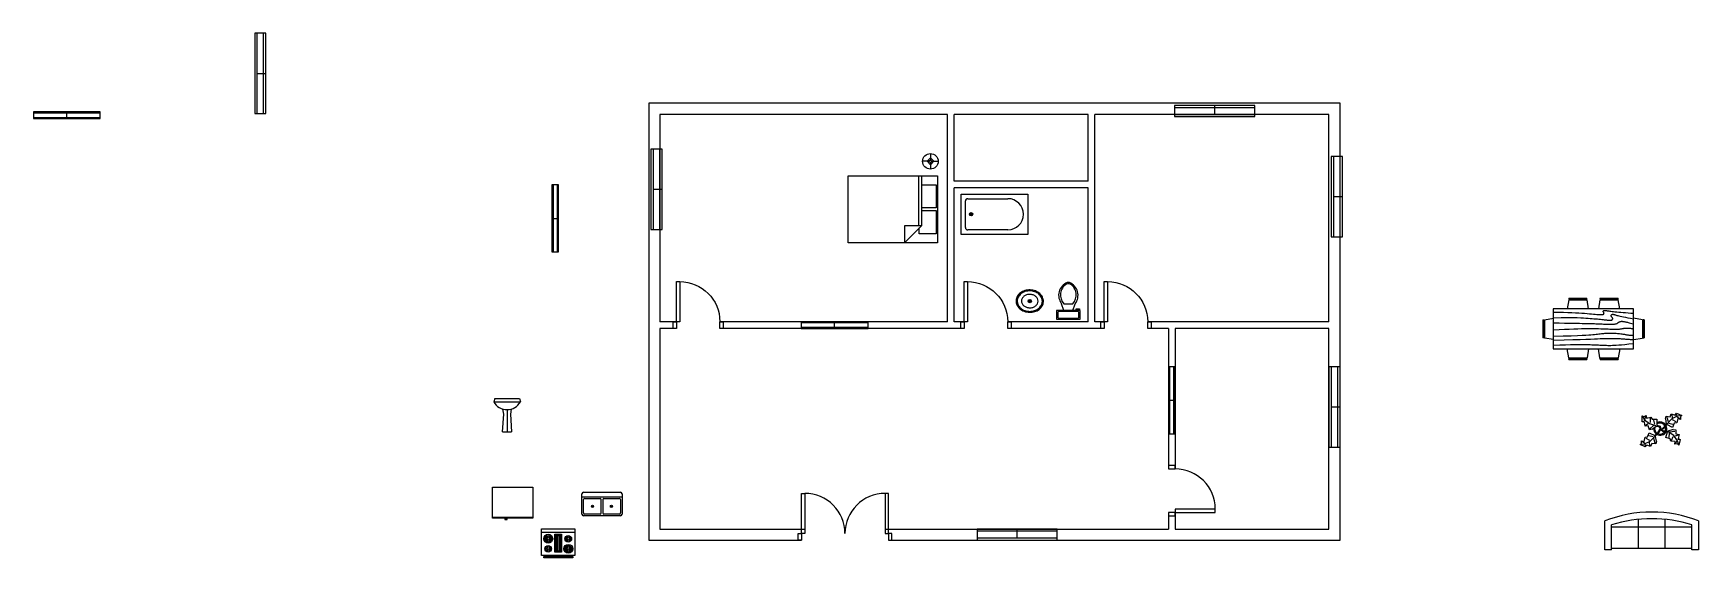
# Model space of a CAD drawing. Header units: inches. Extents: x -544 to 949, y -18 to 452.
import ezdxf

# ---------------------------------------------------------------- set-up
doc = ezdxf.new("R2010")
doc.units = ezdxf.units.IN
doc.header["$MEASUREMENT"] = 0
for name, color, linetype in [('Blocks', 4, 'Continuous'), ('Door', 252, 'Continuous'), ('Window', 1, 'Continuous')]:
    doc.layers.add(name, color=color, linetype=linetype)

# ---------------------------------------------------------------- blocks, each defined once
blk = doc.blocks.new('Door2')
at = {"layer": 'Door'}
for points in [[(-78, 6), (-81, 6), (-81, 42), (-78, 42)], [(-6, 6), (-3, 6), (-3, 42), (-6, 42)], [(-81, 0), (-84, 0), (-84, 6), (-81, 6)], [(-3, 0), (0, 0), (0, 6), (-3, 6)]]:
    blk.add_lwpolyline(points, close=True, dxfattribs=at)
for centre, start, end in [((-78, 6), 0, 90), ((-6, 6), 90, 180)]:
    blk.add_arc(centre, 36, start, end, dxfattribs=at)
blk = doc.blocks.new('Window')
at = {"layer": 'Window'}
for p, q in [((0, 5), (-60, 5)), ((-60, 5), (-60, -1)), ((0, 4), (-60, 4)), ((-60, 0), (0, 0)), ((-30, 0), (-30, 4)), ((0, -1), (0, 5)), ((-60, -1), (0, -1))]:
    blk.add_line(p, q, dxfattribs=at)
blk = doc.blocks.new('Window2')
at = {"layer": 'Window'}
for p, q in [((0, 10), (-72, 10)), ((-72, 10), (-72, 0)), ((0, 8), (-72, 8)), ((-72, 2), (0, 2)), ((-72, 0), (0, 0)), ((-36, 2), (-36, 10)), ((0, 0), (0, 10))]:
    blk.add_line(p, q, dxfattribs=at)
blk = doc.blocks.new('Door1')
at = {"layer": 'Door'}
for points in [[(-6, 6), (-3, 6), (-3, 42), (-6, 42)], [(-45, 0), (-42, 0), (-42, 6), (-45, 6)], [(-3, 0), (0, 0), (0, 6), (-3, 6)]]:
    blk.add_lwpolyline(points, close=True, dxfattribs=at)
blk.add_arc((-6, 6), 36, 90, 180, dxfattribs=at)
blk = doc.blocks.new('Bath Tub - 26 x 60 in.')
for p, q in [((8, -18), (10, -18)), ((9, -17), (9, -19))]:
    blk.add_line(p, q)
blk.add_lwpolyline([(0, -36), (0, 0), (60, 0), (60, -36)], close=True)
for points in [[(4, -30), (4, -6)], [(6, -4), (42, -4)], [(42, -32), (6, -32)]]:
    blk.add_lwpolyline(points)
for radius in [1.5, 1]:
    blk.add_circle((9, -18), radius)
for centre, radius, start, end in [((5.75, -5.75), 1.77, 81.8699, 188.1301), ((42, -18), 14, 270, 90), ((5.75, -30.25), 1.77, 171.8699, 278.1301)]:
    blk.add_arc(centre, radius, start, end)
blk = doc.blocks.new('Sink - Pedestal elevation')
for p, q in [((-11, 30), (-12, 27)), ((-11, 30), (11, 30)), ((11, 30), (12, 27)), ((-12, 27), (12, 27)), ((-4, 0), (-3, 16)), ((-3, 16), (-3.7523, 20.5139)), ((0, 20), (0, 0)), ((3.7527, 20.5157), (3, 16)), ((3, 16), (4, 0)), ((-4, 0), (4, 0))]:
    blk.add_line(p, q)
blk.add_arc((0, 33.7857), 13.7857, 209.4871, 330.5129)
blk = doc.blocks.new('Toilet - top')
for p, q in [((-10, -8.5), (-8, -8.5)), ((-10, -9.5), (-10, -8.5)), ((-7, -9.5), (-10, -9.5)), ((-8, -8.5), (-8, -8)), ((-7, -8), (-7, -9.5)), ((-4, -8), (-6, -14)), ((4, -14), (-4, -14)), ((4, -8), (6, -14)), ((9.5, -6), (9.5, -2))]:
    blk.add_line(p, q)
blk.add_lwpolyline([(10.5, -8), (10.5, 0), (-10.5, 0), (-10.5, -8)], close=True)
for points in [[(-9.5, -2), (-9.5, -6)], [(8.5, -1), (-8.5, -1)], [(-8.5, -7), (8.5, -7)]]:
    blk.add_lwpolyline(points)
for centre, radius, start, end in [((-8.6, -1.9), 0.884, 81.8699, 188.1301), ((-8.6, -6.1), 0.884, 171.8699, 278.1301), ((3.5, -21.6), 12.2, 141.4691, 247.9714), ((4.2, -21.8), 11.3, 136.3677, 238.9468), ((-3.5, -21.6), 12.2, 292.0284, 38.5307), ((-4.2, -21.8), 11.3, 301.053, 43.6321), ((8.6, -1.9), 0.884, 351.8699, 98.1301), ((8.6, -6.1), 0.884, 261.8699, 8.1301), ((0, -27.9), 4, 245.7318, 294.2682), ((0, -29), 4, 254.8605, 285.1395)]:
    blk.add_arc(centre, radius, start, end)
blk = doc.blocks.new('Sink - Oval top')
for p, q in [((-1, 0), (1, 0)), ((0, 1), (0, -1))]:
    blk.add_line(p, q)
at = {"linetype": 'Continuous'}
for points in [[(-12.2, 0.4, 0.117634), (-11.5, -3.4, 0.104469), (-8.9, -6.8, 0.090016), (-5.1, -9.1, 0.08192), (-0.3, -10, 0.08192), (4.5, -9.4, 0.090016), (8.4, -7.4, 0.104469), (11.2, -4.1, 0.117634), (12.2, -0.4, 0.117634), (11.5, 3.4, 0.104469), (8.9, 6.8, 0.090016), (5.1, 9.1, 0.08192), (0.3, 10, 0.08192), (-4.5, 9.4, 0.090016), (-8.4, 7.4, 0.104469), (-11.2, 4.1, 0.117634)], [(-11.3, 0.2, 0.118622), (-10.5, -3.3, 0.104678), (-8.1, -6.4, 0.089562), (-4.5, -8.4, 0.081185), (-0.1, -9.2, 0.081185), (4.3, -8.5, 0.089562), (7.9, -6.6, 0.104678), (10.4, -3.5, 0.118622), (11.3, -0.2, 0.118622), (10.5, 3.3, 0.104678), (8.1, 6.4, 0.089562), (4.5, 8.4, 0.081185), (0.1, 9.2, 0.081185), (-4.3, 8.5, 0.089562), (-7.9, 6.6, 0.104678), (-10.4, 3.5, 0.118622)], [(-7.4, 0.1, 0.118283), (-6.9, -2.2, 0.104607), (-5.3, -4.2, 0.089718), (-3, -5.5, 0.081436), (-0.1, -6, 0.081436), (2.8, -5.6, 0.089718), (5.2, -4.3, 0.104607), (6.9, -2.3, 0.118283), (7.4, -0.1, 0.118283), (6.9, 2.2, 0.104607), (5.3, 4.2, 0.089718), (3, 5.5, 0.081436), (0.1, 6, 0.081436), (-2.8, 5.6, 0.089718), (-5.2, 4.3, 0.104607), (-6.9, 2.3, 0.118283)]]:
    blk.add_lwpolyline(points, format="xyb", close=True, dxfattribs=at)
for radius in [1.5, 1]:
    blk.add_circle((0, 0), radius)
blk = doc.blocks.new('Dining Set - 36 x 72 in.')
at = {"linetype": 'Continuous'}
for p, q in [((36, 18), (-36, 18)), ((-36, 18), (-36, -18)), ((-22.2343, 26.00059), (-23.4847, 17.99762)), ((-22.2304, 26), (-5.7608, 26)), ((-22, 27.5), (-22.1562, 26.50042)), ((-5.8416, 26.5), (-22.1534, 26.5)), ((-22, 27.5), (-6, 27.5)), ((-5.8437, 26.49966), (-6, 27.5)), ((-4.5152, 17.99762), (-5.7655, 25.99926)), ((5.7657, 26.00059), (4.5153, 17.99762)), ((5.7696, 26), (22.2392, 26)), ((6, 27.5), (5.8438, 26.50042)), ((22.1584, 26.5), (5.8466, 26.5)), ((6, 27.5), (22, 27.5)), ((22.1563, 26.49966), (22, 27.5)), ((23.4848, 17.99762), (22.2345, 25.99926)), ((36, -18), (36, 18)), ((-45.5, 8), (-44.5004, 8.15617)), ((-45.5, 8), (-45.5, -8)), ((-44.5, -8.15843), (-44.5, 8.15338)), ((-44.0006, 8.23428), (-35.9976, 9.48474)), ((-44, 8.23041), (-44, -8.23915)), ((44.0006, 8.23428), (35.9976, 9.48474)), ((44, 8.23041), (44, -8.23915)), ((44.5, -8.15843), (44.5, 8.15338)), ((45.5, 8), (44.5005, 8.15617)), ((45.5, 8), (45.5, -8)), ((-44.4997, -8.15631), (-45.5, -8)), ((-35.9976, -9.48476), (-43.9993, -8.2345)), ((35.9976, -9.48476), (43.9993, -8.2345)), ((44.4997, -8.15631), (45.5, -8)), ((-36, -18), (36, -18)), ((-22.2343, -26.0006), (-23.4847, -17.99762)), ((-22.2304, -26), (-5.7608, -26)), ((-22, -27.5), (-22.1562, -26.50044)), ((-5.8416, -26.5), (-22.1534, -26.5)), ((-22, -27.5), (-6, -27.5)), ((-5.8437, -26.49967), (-6, -27.5)), ((-4.5152, -17.99762), (-5.7655, -25.99928)), ((5.7657, -26.0006), (4.5153, -17.99762)), ((5.7696, -26), (22.2392, -26)), ((6, -27.5), (5.8438, -26.50044)), ((22.1584, -26.5), (5.8466, -26.5)), ((6, -27.5), (22, -27.5)), ((22.1563, -26.49967), (22, -27.5)), ((23.4848, -17.99762), (22.2345, -25.99928))]:
    blk.add_line(p, q, dxfattribs=at)
for points in [[(-36, 15), (-31.1772, 14.97754), (-26.8079, 14.91406), (-22.8538, 14.81543), (-19.276, 14.6875), (-16.0362, 14.53613), (-13.0957, 14.36718), (-10.4159, 14.18652), (-7.9583, 14), (-5.6904, 13.81315), (-3.6035, 13.63021), (-1.6954, 13.45508), (0.0365, 13.29166), (1.5945, 13.14388), (2.9811, 13.01562), (4.1988, 12.9108), (5.25, 12.83333), (6.1393, 12.78613), (6.8802, 12.76823), (7.4883, 12.77767), (7.9792, 12.8125), (8.3685, 12.87077), (8.6719, 12.95052), (8.9049, 13.0498), (9.0833, 13.16666), (9.2205, 13.29899), (9.3216, 13.44401), (9.3895, 13.59879), (9.4271, 13.76041), (9.4373, 13.92594), (9.4232, 14.09245), (9.3875, 14.257), (9.3333, 14.41666), (9.2638, 14.56917), (9.1836, 14.71484), (9.0975, 14.85465), (9.0104, 14.98958), (8.9272, 15.1206), (8.8529, 15.2487), (8.7922, 15.37483), (8.75, 15.5), (8.7305, 15.62467), (8.7344, 15.74739), (8.7617, 15.86621), (8.8125, 15.97916), (8.8867, 16.08431), (8.9844, 16.17968), (9.1055, 16.26334), (9.25, 16.33333), (9.4189, 16.38802), (9.6172, 16.42708), (9.8506, 16.45052), (10.125, 16.45833), (10.4463, 16.45052), (10.8203, 16.42708), (11.2529, 16.38802), (11.75, 16.33333), (12.3184, 16.26318), (12.9694, 16.17838), (13.7151, 16.07991), (14.5677, 15.96875), (15.5395, 15.84586), (16.6426, 15.71224), (17.8893, 15.56884), (19.2917, 15.41666), (20.859, 15.25667), (22.5879, 15.08984), (24.4721, 14.91715), (26.5052, 14.73958), (28.6809, 14.5581), (30.9929, 14.3737), (33.4347, 14.18733), (36, 14)], [(-36, 10), (-28.9766, 10.14274), (-23.1725, 10.20442), (-18.4241, 10.19775), (-14.5677, 10.13541), (-11.4399, 10.03011), (-8.877, 9.89453), (-6.7154, 9.74137), (-4.7917, 9.58333), (-2.9698, 9.43082), (-1.2246, 9.28515), (0.4415, 9.14534), (2.026, 9.01041), (3.5266, 8.87939), (4.9408, 8.7513), (6.266, 8.62516), (7.5, 8.5), (8.6411, 8.37549), (9.6914, 8.2539), (10.6538, 8.13818), (11.5312, 8.03125), (12.3267, 7.93603), (13.043, 7.85547), (13.6831, 7.79248), (14.25, 7.75), (14.7471, 7.7303), (15.1797, 7.73307), (15.5537, 7.75732), (15.875, 7.80208), (16.1494, 7.86637), (16.3828, 7.94922), (16.5811, 8.04964), (16.75, 8.16666), (16.8944, 8.29915), (17.0143, 8.44531), (17.1089, 8.60319), (17.1771, 8.77083), (17.218, 8.94629), (17.2305, 9.1276), (17.2137, 9.31282), (17.1667, 9.5), (17.0895, 9.6875), (16.987, 9.875), (16.8649, 10.0625), (16.7292, 10.25), (16.5856, 10.4375), (16.4401, 10.625), (16.2985, 10.8125), (16.1667, 11), (16.05, 11.18733), (15.9518, 11.3737), (15.8752, 11.5581), (15.8229, 11.73958), (15.798, 11.91715), (15.8034, 12.08984), (15.842, 12.25667), (15.9167, 12.41666), (16.0295, 12.56836), (16.1784, 12.70833), (16.3605, 12.83268), (16.5729, 12.9375), (16.8127, 13.01888), (17.0768, 13.07291), (17.3625, 13.0957), (17.6667, 13.08333), (17.9894, 13.03312), (18.3418, 12.94726), (18.7382, 12.82918), (19.1927, 12.68229), (19.7195, 12.51001), (20.3327, 12.31575), (21.0465, 12.10294), (21.875, 11.875), (22.8357, 11.63354), (23.959, 11.37304), (25.2786, 11.08618), (26.8282, 10.76562), (28.6414, 10.40405), (30.752, 9.99414), (33.1936, 9.52856), (36, 9)], [(-36, 5.5), (-30.7157, 5.3348), (-26.069, 5.20963), (-21.9946, 5.11767), (-18.4271, 5.05208), (-15.3009, 5.00602), (-12.5508, 4.97265), (-10.1112, 4.94515), (-7.9167, 4.91666), (-5.909, 4.88167), (-4.0586, 4.83984), (-2.3429, 4.79215), (-0.7396, 4.73958), (0.7739, 4.6831), (2.22, 4.6237), (3.6213, 4.56233), (5, 4.5), (6.373, 4.43782), (7.7344, 4.3776), (9.0723, 4.32129), (10.375, 4.27083), (11.6309, 4.22819), (12.8281, 4.19531), (13.9551, 4.17415), (15, 4.16666), (15.954, 4.17448), (16.819, 4.19791), (17.6001, 4.23698), (18.3021, 4.29166), (18.9299, 4.36198), (19.4883, 4.44791), (19.9823, 4.54948), (20.4167, 4.66666), (20.7969, 4.79899), (21.1302, 4.94401), (21.4245, 5.09879), (21.6875, 5.26041), (21.9271, 5.42594), (22.1511, 5.59245), (22.3672, 5.757), (22.5834, 5.91666), (22.8065, 6.06868), (23.0404, 6.21093), (23.2879, 6.34147), (23.5521, 6.45833), (23.8358, 6.55957), (24.142, 6.64323), (24.4735, 6.70735), (24.8334, 6.75), (25.2235, 6.76969), (25.642, 6.76692), (26.0858, 6.74267), (26.5521, 6.69791), (27.0379, 6.63362), (27.5404, 6.55078), (28.0565, 6.45036), (28.5834, 6.33333), (29.1242, 6.19987), (29.7071, 6.04687), (30.3661, 5.87044), (31.1354, 5.66666), (32.0493, 5.43164), (33.142, 5.16146), (34.4475, 4.85221), (36, 4.5)], [(-36, -1), (-30.7915, -0.6591), (-26.0195, -0.38216), (-21.6519, -0.16284), (-17.6563, 0.00521), (-14.0005, 0.12833), (-10.6523, 0.21289), (-7.5796, 0.26522), (-4.75, 0.29166), (-2.134, 0.29793), (0.2878, 0.28711), (2.5317, 0.26163), (4.6146, 0.22396), (6.5529, 0.17651), (8.3633, 0.12174), (10.0623, 0.06209), (11.6667, 0), (13.1899, -0.06201), (14.6341, -0.1211), (15.9982, -0.17432), (17.2813, -0.21875), (18.4823, -0.25147), (19.6003, -0.26953), (20.6343, -0.27002), (21.5834, -0.25), (22.4481, -0.20768), (23.2357, -0.14584), (23.9549, -0.06836), (24.6146, 0.02083), (25.2235, 0.11784), (25.7904, 0.21875), (26.3241, 0.31966), (26.8334, 0.41666), (27.3265, 0.50618), (27.8099, 0.58593), (28.2894, 0.65397), (28.7709, 0.70833), (29.2601, 0.74707), (29.763, 0.76823), (30.2855, 0.76985), (30.8334, 0.75), (31.4088, 0.70784), (31.9994, 0.64713), (32.589, 0.57275), (33.1615, 0.48958), (33.7008, 0.4025), (34.1908, 0.3164), (34.6153, 0.23616), (34.9584, 0.16666), (35.2099, 0.11165), (35.3848, 0.07031), (35.504, 0.04069), (35.5886, 0.02083), (35.6594, 0.00879), (35.7377, 0.0026), (35.8442, 0.00032), (36, 0)], [(-36, -6.5), (-27.1843, -6.31267), (-20.084, -6.1263), (-14.469, -5.9419), (-10.1094, -5.76042), (-6.7752, -5.58285), (-4.2363, -5.41016), (-2.2629, -5.24333), (-0.625, -5.08334), (0.8708, -4.93099), (2.2715, -4.78646), (3.5872, -4.64974), (4.8281, -4.52084), (6.0046, -4.39974), (7.127, -4.28646), (8.2053, -4.18099), (9.25, -4.08334), (10.2705, -3.99382), (11.2734, -3.91407), (12.2647, -3.84603), (13.25, -3.79167), (14.2354, -3.75293), (15.2266, -3.73177), (16.2295, -3.73015), (17.25, -3.75), (18.2912, -3.79248), (19.3451, -3.85547), (20.4009, -3.93604), (21.4479, -4.03125), (22.4754, -4.13819), (23.4727, -4.25391), (24.4289, -4.37549), (25.3334, -4.5), (26.1785, -4.62492), (26.9694, -4.74935), (27.7145, -4.87281), (28.4219, -4.99479), (29.1, -5.11483), (29.7572, -5.23242), (30.4016, -5.34709), (31.0417, -5.45834), (31.6837, -5.56437), (32.3262, -5.65821), (32.9658, -5.73153), (33.599, -5.77604), (34.2224, -5.78345), (34.8327, -5.74545), (35.4264, -5.65373), (36, -5.5)], [(-36, -10), (-26.4022, -9.81299), (-18.4675, -9.62891), (-11.9839, -9.45069), (-6.7396, -9.28125), (-2.5226, -9.12354), (0.8789, -8.98047), (3.6769, -8.85498), (6.0833, -8.75), (8.2767, -8.66765), (10.3021, -8.60677), (12.1712, -8.56543), (13.8958, -8.54167), (15.4876, -8.53353), (16.9583, -8.53907), (18.3197, -8.55632), (19.5834, -8.58334), (20.7616, -8.61841), (21.8685, -8.66081), (22.9188, -8.71004), (23.9271, -8.76563), (24.9081, -8.82707), (25.8763, -8.89388), (26.8465, -8.96558), (27.8334, -9.04167), (28.8474, -9.12118), (29.8828, -9.20117), (30.93, -9.27824), (31.9792, -9.34896), (33.0205, -9.40991), (34.0443, -9.45768), (35.0407, -9.48885), (36, -9.5)], [(-36, -14.5), (-30.0881, -14.33513), (-25.0332, -14.21224), (-20.7312, -14.12647), (-17.0781, -14.07292), (-13.97, -14.04671), (-11.3027, -14.04297), (-8.9724, -14.05681), (-6.875, -14.08334), (-4.9224, -14.11833), (-3.0905, -14.16016), (-1.3709, -14.20785), (0.2448, -14.26042), (1.7647, -14.3169), (3.1973, -14.3763), (4.5507, -14.43767), (5.8333, -14.5), (7.0554, -14.5621), (8.235, -14.62175), (9.3922, -14.67652), (10.5469, -14.72396), (11.7192, -14.76164), (12.929, -14.78711), (14.1965, -14.79794), (15.5417, -14.79167), (16.9933, -14.76424), (18.6152, -14.70508), (20.4804, -14.60197), (22.6615, -14.44271), (25.2312, -14.21509), (28.2624, -13.9069), (31.8277, -13.50594), (36, -13)]]:
    blk.add_lwpolyline(points, dxfattribs=at)
blk = doc.blocks.new('Lamp - Table')
at = {"linetype": 'Continuous'}
for p, q in [((-1, 0), (-7, 0)), ((0, 3), (-3, 0)), ((-3, 0), (0, -3)), ((0, 7), (0, 1)), ((3, 0), (0, 3)), ((0, -3), (3, 0)), ((1, 0), (7, 0)), ((0, -1), (0, -7))]:
    blk.add_line(p, q, dxfattribs=at)
for radius in [7, 1]:
    blk.add_circle((0, 0), radius, dxfattribs=at)
blk = doc.blocks.new('Plant - Rubber or Philodendron')
at = {"linetype": 'Continuous'}
for p, q in [((-16.2005, 11.4774), (-13.9899, 8.1064)), ((-16.2005, 11.4774), (-14.8639, 10.7964)), ((-16.0159, 6.3329), (-16.2005, 11.4774)), ((-14.0069, 5.8704), (-16.0159, 6.3329)), ((-15.3434, 6.5514), (-13.9984, 6.9884)), ((-14.8639, 10.7964), (-12.6195, 11.8975)), ((-13.5868, 2.2894), (-14.0069, 5.8704)), ((-13.9899, 8.1064), (-9.5434, 4.7185)), ((-10.6784, 2.491), (-13.5868, 2.2894)), ((-13.3174, 8.325), (-13.0735, 11.0065)), ((-13.1329, 3.1804), (-10.6614, 4.727)), ((-12.6195, 11.8975), (-12.1909, 9.4345)), ((-12.1909, 9.4345), (-8.3829, 10.3)), ((-9.5858, -0.8715), (-10.6784, 2.491)), ((-9.5434, 4.7185), (-4.1917, 2.9888)), ((-9.1318, 0.0195), (-5.9793, 2.9025)), ((-8.8369, 9.409), (-9.0894, 5.6095)), ((-8.3829, 10.3), (-7.0549, 8.501)), ((-7.1228, -0.443), (-3.5248, 2.2131)), ((-7.0549, 8.501), (-3.0284, 8.6941)), ((-4.8529, 4.012), (-5.7184, 7.82)), ((-3.5248, 2.2131), (-3.3011, 2.4355)), ((-3.3011, 2.4355), (-0.5306, 1.7947)), ((-3.0284, 8.6941), (-3.0709, 3.1041)), ((-3.0709, 3.1041), (0.0797, 2.3163)), ((-0.5306, 1.7947), (-0.2255, -0.5527)), ((-0.5306, 1.7947), (-0.5306, 1.7947)), ((0.0797, 2.3163), (0.4866, -0.031)), ((0.4866, -0.031), (2.1141, 0.2298)), ((2.1141, 0.2298), (5.4346, 3.9146)), ((6.1032, 3.6844), (2.8262, -0.031)), ((4.6914, 8.8812), (5.3859, 11.2828)), ((4.6914, 8.8812), (5.5014, 4.4831)), ((5.3859, 11.2828), (8.8871, 10.7908)), ((5.4346, 3.9146), (5.5014, 4.4831)), ((5.9878, 10.4842), (7.1971, 6.3869)), ((11.1089, 1.1958), (6.1032, 3.6844)), ((10.3916, 8.7942), (6.2847, 4.4028)), ((7.7005, 4.8881), (11.5025, 3.9967)), ((8.8871, 10.7908), (9.9809, 13.4933)), ((9.9809, 13.4933), (13.3837, 12.301)), ((15.3859, 11.3055), (10.3916, 8.7942)), ((10.5828, 12.6946), (10.8893, 9.7953)), ((14.2977, 6.1031), (10.9934, 7.9956)), ((12.7005, 4.8994), (11.1089, 1.1958)), ((14.8995, 5.3044), (12.7005, 4.8994)), ((13.3837, 12.301), (14.68, 13.9039)), ((14.5816, 13.2037), (14.3848, 11.8033)), ((14.68, 13.9039), (19.3848, 11.8146)), ((15.7909, 9.1065), (14.8995, 5.3044)), ((15.2875, 10.6053), (17.5907, 9.2105)), ((19.3848, 11.8146), (15.3859, 11.3055)), ((18.1925, 8.4119), (15.7909, 9.1065)), ((19.3848, 11.8146), (18.1868, 10.9119)), ((18.1868, 10.9119), (18.1925, 8.4119)), ((-18.008, -14.1781), (-16.8101, -13.2754)), ((-18.008, -14.1781), (-14.0091, -13.669)), ((-13.3032, -16.2674), (-18.008, -14.1781)), ((-16.8157, -10.7754), (-14.4141, -11.4699)), ((-16.8101, -13.2754), (-16.8157, -10.7754)), ((-13.9107, -12.9688), (-16.2139, -11.574)), ((-14.4141, -11.4699), (-13.5228, -7.6679)), ((-14.0091, -13.669), (-9.0148, -11.1577)), ((-13.5228, -7.6679), (-11.3237, -7.2629)), ((-12.0069, -14.6645), (-13.3032, -16.2674)), ((-13.2048, -15.5672), (-13.008, -14.1668)), ((-12.921, -8.4665), (-9.6166, -10.359)), ((-8.6042, -15.8568), (-12.0069, -14.6645)), ((-11.3237, -7.2629), (-9.7321, -3.5593)), ((-6.3237, -7.2516), (-10.1257, -6.3602)), ((-9.7321, -3.5593), (-4.7264, -6.0479)), ((-7.1228, -0.443), (-9.5858, -0.8715)), ((-9.206, -15.0581), (-9.5126, -12.1588)), ((-9.0148, -11.1577), (-4.9047, -6.8122)), ((-7.5103, -13.1543), (-8.6042, -15.8568)), ((-4.0092, -13.6463), (-7.5103, -13.1543)), ((-4.611, -12.8477), (-5.8203, -8.7504)), ((-2.019, -3.6148), (-4.7264, -6.0479)), ((-4.1246, -6.8466), (-4.0579, -6.2781)), ((-3.3146, -11.2447), (-4.1246, -6.8466)), ((-4.0579, -6.2781), (-0.9375, -3.1608)), ((-3.3146, -11.2447), (-4.0092, -13.6463)), ((-2.019, -3.6148), (-0.2255, -0.5527)), ((-0.9375, -3.1608), (0.5883, -0.8135)), ((0.5883, -0.8135), (2.2447, -2.0916)), ((2.8262, -0.031), (1.3003, -0.5527)), ((1.3003, -0.5527), (2.4193, -1.4655)), ((2.2447, -2.0916), (6.7108, -2.6626)), ((2.4193, -1.4655), (6.895, -2.1175)), ((4.943, -7.9659), (6.7108, -2.6626)), ((8.8321, -9.0266), (4.943, -7.9659)), ((11.6605, -0.5413), (6.895, -2.1175)), ((12.3677, -6.1981), (7.219, -2.6772)), ((8.125, -4.0768), (7.7715, -7.9659)), ((8.3544, -2.7453), (13.1973, -2.1704)), ((9.5392, -11.1479), (8.8321, -9.0266)), ((13.4283, -11.5015), (9.5392, -11.1479)), ((10.2463, -10.4408), (11.6605, -6.9053)), ((11.6605, -0.5413), (14.1354, -0.8948)), ((15.5496, -10.7943), (12.3677, -6.1981)), ((13.0748, -13.9763), (13.4283, -11.5015)), ((15.5496, -13.6228), (13.0748, -13.9763)), ((16.2567, -5.8446), (13.4283, -6.5517)), ((14.8425, -10.7943), (13.7819, -13.2692)), ((14.1354, -0.8948), (14.1354, -4.4304)), ((14.1354, -4.4304), (16.9638, -5.1375)), ((16.6103, -14.6834), (15.5496, -10.7943)), ((16.6103, -14.6834), (15.5496, -13.6228)), ((17.3174, -9.7337), (15.9032, -9.7337)), ((16.9638, -5.1375), (16.2567, -8.673)), ((16.2567, -8.673), (18.0245, -9.7337)), ((18.0245, -9.7337), (16.6103, -14.6834))]:
    blk.add_line(p, q, dxfattribs=at)
for centre, radius, start, end in [((0.0308, 0.1664), 6, 178.6147, 235.1169), ((0.0308, 0.1664), 5, 168.1647, 238.6725), ((0, 0), 6.1275, 34.37569, 120.1028), ((-0.0601, -0.2075), 5.2461, 33.82192, 124.9414), ((-0.2664, 0.1682), 5.2775, 338.4094, 20.03007), ((-0.098, 0.1364), 6.1288, 341.2017, 26.09184), ((-0.0234, 0.3825), 6.1492, 242.5812, 331.2714), ((-0.1102, 0.4886), 5.2883, 247.3711, 327.472)]:
    blk.add_arc(centre, radius, start, end, dxfattribs=at)
blk = doc.blocks.new('Sofa - Roundback 7 ft.')
at = {"linetype": 'Continuous'}
for p, q in [((-36.000027, -34), (-36.000027, -11.4696)), ((-35.999844, -13.3819), (35.9998, -13.3819)), ((-12.00002, -32.4421), (-12.00003, -6.5971)), ((11.99997, -32.4421), (11.99998, -6.5971)), ((35.99998, -34), (35.99998, -11.4696)), ((-36.000027, -32.4421), (35.99998, -32.4421))]:
    blk.add_line(p, q, dxfattribs=at)
for points in [[(-36.000027, -34), (-42.000027, -34), (-42.000027, -8)], [(41.99998, -8), (41.99998, -34), (35.99998, -34)]]:
    blk.add_lwpolyline(points, dxfattribs=at)
for centre, radius, start, end in [((0, -114.25), 114.25, 68.43141, 111.5686), ((-0.00001, -127.1968), 121.1968, 72.72033, 107.2797)]:
    blk.add_arc(centre, radius, start, end, dxfattribs=at)
blk = doc.blocks.new('Range-Oven - 30 in top')
for p, q in [((0, -3), (30, -3)), ((12, -6), (18, -6)), ((13, -20), (13, -6)), ((14, -6), (14, -20)), ((15, -20), (15, -6)), ((16, -6), (16, -20)), ((17, -20), (17, -6)), ((6, -24), (6, -25)), ((8, -25), (8, -24)), ((18, -20), (12, -20)), ((22, -25), (22, -24)), ((24, -24), (24, -25))]:
    blk.add_line(p, q)
for points in [[(0, -24), (0, 0), (30, 0), (30, -24)], [(12, -21), (12, -5), (18, -5), (18, -21)], [(2, -26), (2, -25), (28, -25), (28, -26)]]:
    blk.add_lwpolyline(points, close=True)
for centre, radius in [((6, -9), 4), ((6, -9), 3), ((6, -9), 2), ((6, -9), 1), ((24, -18), 4), ((24, -9), 3), ((24, -9), 2), ((24, -9), 1), ((6, -18), 3), ((6, -18), 2), ((6, -18), 1), ((24, -18), 3), ((24, -18), 2), ((24, -18), 1)]:
    blk.add_circle(centre, radius)
blk = doc.blocks.new('Refrigerator-2 door - 36 in top')
for p, q in [((0, -26.999999), (36, -26.999999)), ((11, -27.999999), (11, -28.999999)), ((11, -28.999999), (13, -28.999999)), ((12, -26.999999), (12, -28.999999)), ((13, -28.999999), (13, -27.999999))]:
    blk.add_line(p, q)
blk.add_lwpolyline([(0, -27.999999), (0, 0), (36, 0), (36, -27.999999)], close=True)
blk = doc.blocks.new('Sink-double - 36 in top')
for p, q in [((-18, -4), (18, -4)), ((-0.75, -18.5), (-0.75, -6.5)), ((0.75, -6.5), (0.75, -18.5))]:
    blk.add_line(p, q)
for points in [[(-16.5, 0), (16.5, 0)], [(-18, -19.5), (-18, -1.5)], [(-16.5, -18.5), (-16.5, -6.5)], [(-15.5, -5.5), (-1.75, -5.5)], [(1.75, -5.5), (15.5, -5.5)], [(16.5, -6.5), (16.5, -18.5)], [(18, -1.5), (18, -19.5)], [(16.5, -21), (-16.5, -21)], [(-1.75, -19.5), (-15.5, -19.5)], [(15.5, -19.5), (1.75, -19.5)]]:
    blk.add_lwpolyline(points)
for centre, radius in [((-8.5, -12.5), 1), ((-8.5, -12.5), 0.5), ((8.5, -12.5), 1), ((8.5, -12.5), 0.5)]:
    blk.add_circle(centre, radius)
for centre, radius, start, end in [((-16.5, -1.5), 1.5, 90, 180), ((16.5, -1.5), 1.5, 0, 90), ((-15.5, -6.5), 1, 90, 180), ((-1.75, -6.5), 1, 0, 90), ((1.75, -6.5), 1, 90, 180), ((15.5, -6.5), 1, 0, 90), ((-16.5, -19.5), 1.5, 180, 270), ((-15.5, -18.5), 1, 180, 270), ((-1.75, -18.5), 1, 270, 0), ((1.75, -18.5), 1, 180, 270), ((15.5, -18.5), 1, 270, 0), ((16.5, -19.5), 1.5, 270, 0)]:
    blk.add_arc(centre, radius, start, end)
blk = doc.blocks.new('Bed - Queen')
at = {"linetype": 'Continuous'}
for p, q in [((0, -80.00003), (0, 0)), ((0, 0), (59.99999, 0)), ((59.99999, 0), (59.99999, -80.00003)), ((0, -14.4), (44.8, -14.4)), ((7.99999, -1.2), (28.79998, -1.2)), ((7.99999, -14.4), (7.99999, -1.2)), ((28.79998, -1.2), (28.79998, -14.4)), ((31.19999, -1.2), (51.99999, -1.2)), ((31.19999, -14.4), (31.19999, -1.2)), ((59.99999, -29.6), (44.8, -14.4)), ((44.8, -14.4), (44.8, -29.6)), ((51.99999, -1.2), (51.99999, -16.4)), ((44.8, -16.8), (0, -16.8)), ((44.8, -29.6), (59.99999, -29.6)), ((51.99999, -16.4), (46.79936, -16.4)), ((59.99999, -80.00003), (0, -80.00003))]:
    blk.add_line(p, q, dxfattribs=at)

msp = doc.modelspace()

# ---------------------------------------------------------------- linework, layer by layer
for p, q in [((275.6, 193.4), (275.6, 379.4)), ((281.6, 319.4), (281.6, 379.4)), ((401.6, 319.4), (401.6, 379.4)), ((407.6, 193.4), (407.6, 379.4)), ((401.6, 319.4), (281.6, 319.4)), ((281.6, 193.4), (281.6, 313.4)), ((401.6, 313.4), (281.6, 313.4)), ((401.6, 193.4), (401.6, 313.4)), ((35.4, 193.4), (17.6, 193.4)), ((32.4, 187.4), (17.6, 187.4)), ((275.6, 193.4), (71.4, 193.4)), ((281.6, 187.4), (71.4, 187.4)), ((293.5, 193.4), (281.6, 193.4)), ((290.5, 187.4), (281.6, 187.4)), ((401.6, 193.4), (329.5, 193.4)), ((401.6, 187.4), (329.5, 187.4)), ((416.1, 187.4), (401.6, 187.4)), ((419.1, 193.4), (407.6, 193.4)), ((473.6, 193.4), (455.1, 193.4)), ((473.6, 187.4), (455.1, 187.4)), ((617.6, 193.4), (473.6, 193.4)), ((473.6, 187.4), (473.6, 187.4)), ((473.6, 187.4), (473.6, 61.4)), ((617.6, 187.4), (479.6, 187.4)), ((479.6, 187.4), (479.6, 61.4)), ((617.6, 7.4), (617.6, 187.4)), ((473.6, 22.4), (473.6, 7.4)), ((479.6, 25.4), (479.6, 7.4))]:
    msp.add_line(p, q)
for points in [[(222.6, -2.6), (627.6, -2.6), (627.6, 389.4), (7.6, 389.4), (7.6, -2.6), (144.6, -2.6)], [(275.6, 379.4), (17.6, 379.4), (17.6, 193.4)], [(401.6, 379.4), (281.6, 379.4)], [(617.6, 193.4), (617.6, 379.4), (407.6, 379.4)], [(17.6, 187.4), (17.6, 7.4), (147.6, 7.4)], [(479.6, 7.4), (617.6, 7.4), (617.6, 187.4)], [(183.3, 7.4), (183.8, 7.4)], [(219.6, 7.4), (473.6, 7.4)]]:
    msp.add_lwpolyline(points)

# ---------------------------------------------------------------- block references
at = {"layer": 'Blocks'}
for name, p in [('Lamp - Table', (260.2, 337.3)), ('Bath Tub - 26 x 60 in.', (287.7, 307.8)), ('Sink - Oval top', (349.3, 211.9)), ('Dining Set - 36 x 72 in.', (854.8, 187)), ('Sink - Pedestal elevation', (-119.4, 94.6)), ('Plant - Rubber or Philodendron', (914.6, 97.4)), ('Refrigerator-2 door - 36 in top', (-132.4, 45.1)), ('Sink-double - 36 in top', (-34.3, 40.4)), ('Sofa - Roundback 7 ft.', (907.1, 22.7)), ('Range-Oven - 30 in top', (-88.5, 7.7))]:
    msp.add_blockref(name, p, dxfattribs=at)
for name, p, rotation in [('Bed - Queen', (266.6, 324.3), 270), ('Toilet - top', (383.9, 195.6), 180)]:
    msp.add_blockref(name, p, dxfattribs=dict(at, rotation=rotation))
at = {"layer": 'Window', "rotation": 270}
for name, p in [('Window2', (-345.7, 380.2)), ('Window2', (9.6, 276.2)), ('Window2', (619.6, 269.7)), ('Window', (-78.2, 256.1)), ('Window', (474.6, 92.9)), ('Window2', (617.6, 81)), ('Door1', (473.6, 19.4))]:
    msp.add_blockref(name, p, dxfattribs=at)
at = {"layer": 'Window'}
for name, p in [('Window', (-484.2, 376.6)), ('Window2', (551.2, 377.4)), ('Window', (204.3, 188.4)), ('Door2', (225.6, -2.6)), ('Window2', (374, -2.6))]:
    msp.add_blockref(name, p, dxfattribs=at)
at = {"layer": 'Window', "xscale": -1}
for p in [(29.4, 187.4), (287.5, 187.4), (413.1, 187.4)]:
    msp.add_blockref('Door1', p, dxfattribs=at)

doc.saveas('drawing.dxf')
